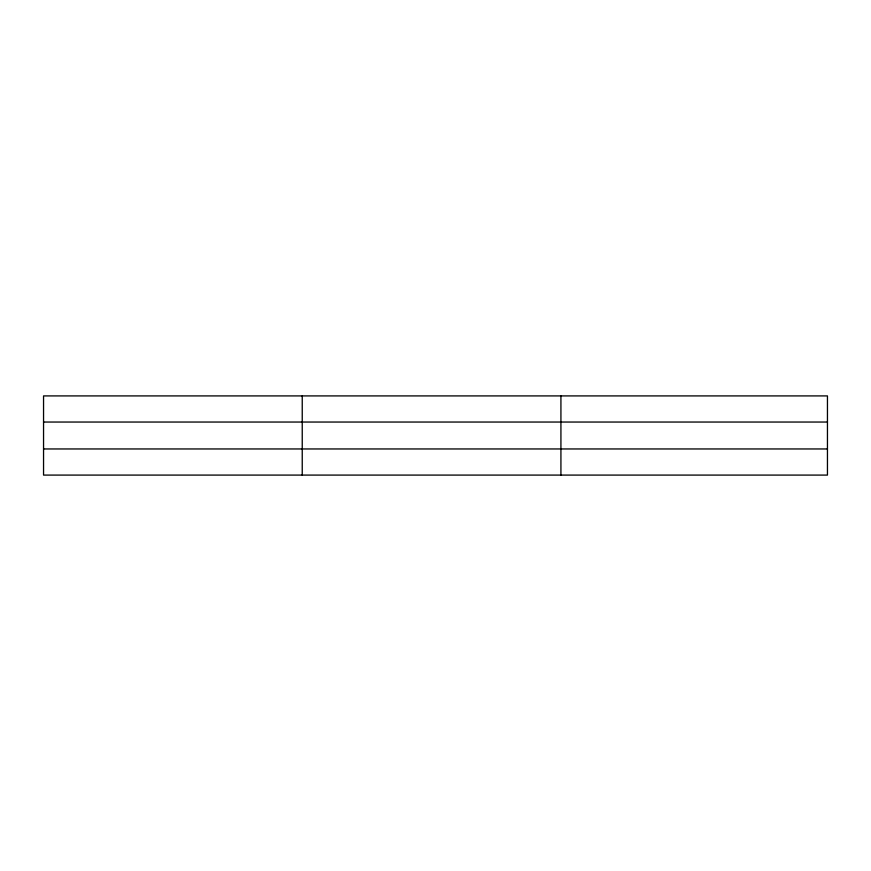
<?xml version="1.0" encoding="UTF-8"?>
<svg xmlns="http://www.w3.org/2000/svg" width="871" height="871" viewBox="0 0 871 871"><rect width="100%" height="100%" fill="white"/><g stroke="black" fill="none" stroke-linecap="round" stroke-linejoin="round"><path stroke-width="1.31" d="M302.237 475.087L302.237 395.913M560.924 475.087L560.924 395.913M827.45 422.043L827.45 395.913L43.55 395.913L43.55 475.087L827.45 475.087L827.45 422.043L43.55 422.043M43.55 448.957L827.45 448.957"/></g></svg>
